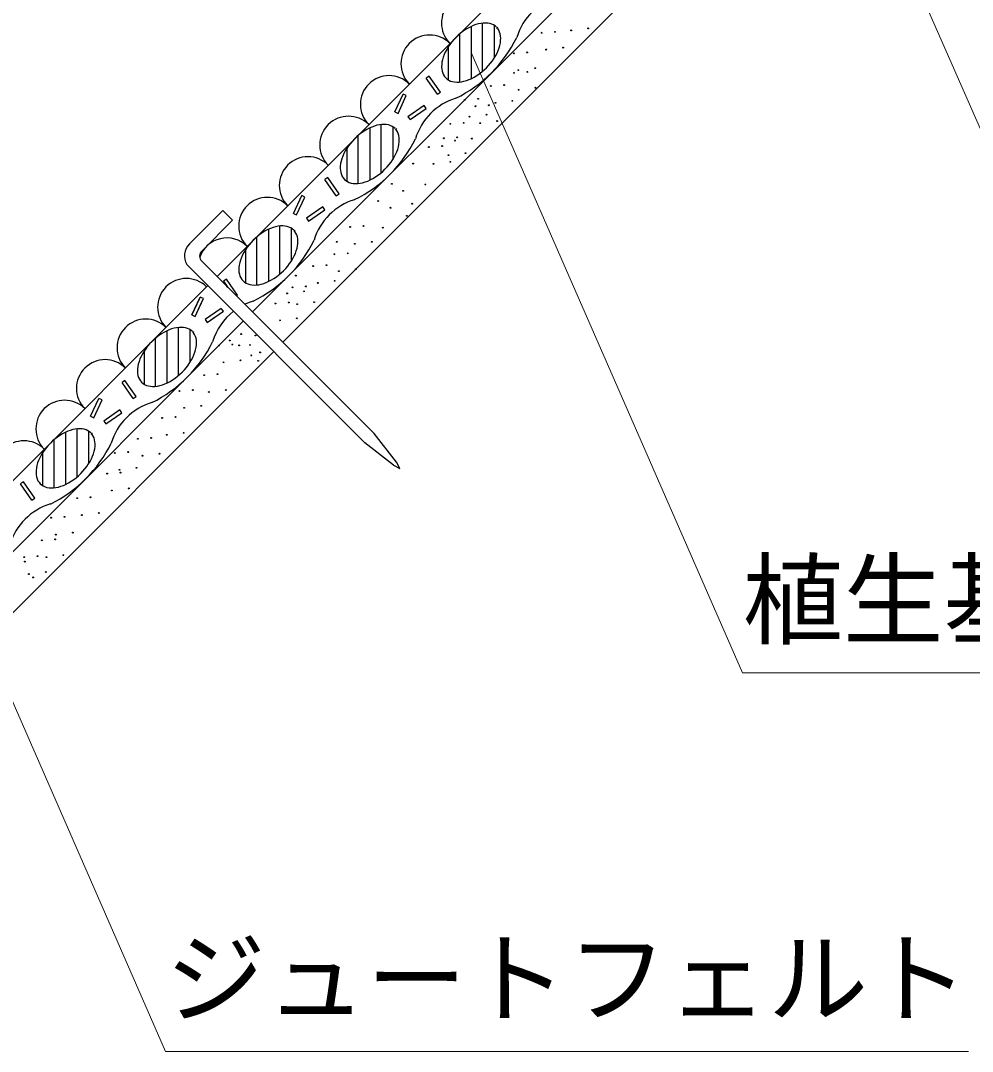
# Model space of a CAD drawing. Units: millimetres, scale not verified. Extents: x 200 to 8200, y 200 to 5825.
# Drawn here: x 1664 to 2328, y 2171 to 2889 of the extents above; entities that cross this region are included whole.
import ezdxf
from ezdxf.enums import TextEntityAlignment as Align

# ---------------------------------------------------------------- set-up
doc = ezdxf.new("R2010")
doc.units = ezdxf.units.MM
doc.header["$LTSCALE"] = 20
doc.layers.add('C-STR', color=7, linetype='Continuous', lineweight=25)
doc.layers.add('C-STR-HTXT', color=1, linetype='Continuous', lineweight=13)
doc.styles.add('ＭＳ ゴシック', font='')
doc.styles.get('ＭＳ ゴシック').set_extended_font_data('MS Gothic')

msp = doc.modelspace()

# ---------------------------------------------------------------- linework, layer by layer
at = {"layer": 'C-STR'}
for p, q in [((1800.95, 2710.81), (2148.04, 3057.9)), ((1825.7, 2686.06), (2172.8, 3033.16)), ((1846.91, 2664.85), (2194.02, 3011.95)), ((1978.14, 2884.98), (1978.14, 2848.6)), ((1986.14, 2853.79), (1986.14, 2887.32)), ((1994.14, 2885.79), (1994.14, 2862.85)), ((1996.68, 2884.47), (1995.82, 2883.48)), ((1970.14, 2846.26), (1970.14, 2879.79)), ((1962.14, 2870.73), (1962.14, 2847.79)), ((1954.67, 2837.71), (1946.81, 2848.94)), ((1924.86, 2825.41), (1930.65, 2837.83)), ((1935.5, 2820.03), (1946.73, 2827.9)), ((1915.43, 2783.08), (1915.43, 2816.61)), ((1907.43, 2814.27), (1907.43, 2777.89)), ((1923.43, 2815.08), (1923.43, 2792.14)), ((1925.97, 2813.76), (1925.11, 2812.77)), ((1925.97, 2813.76), (1925.11, 2812.77)), ((1899.43, 2775.55), (1899.43, 2809.08)), ((1891.43, 2800.02), (1891.43, 2777.08)), ((1883.96, 2767), (1876.1, 2778.23)), ((1854.15, 2754.69), (1859.94, 2767.12)), ((1781.68, 2733.44), (1804.97, 2756.74)), ((1811.77, 2749.94), (1804.97, 2756.74)), ((1864.79, 2749.32), (1876.02, 2757.19)), ((1811.77, 2749.94), (1790.52, 2728.68)), ((1844.72, 2712.37), (1844.72, 2745.9)), ((1828.72, 2704.84), (1828.72, 2738.37)), ((1836.72, 2743.56), (1836.72, 2707.18)), ((1852.72, 2744.37), (1852.72, 2721.43)), ((1855.26, 2743.05), (1854.4, 2742.06)), ((1820.72, 2729.31), (1820.72, 2706.37)), ((1779.82, 2719.01), (1904.1, 2594.8)), ((1790.22, 2721.34), (1910.46, 2601.16)), ((1447.4, 2357.26), (1794.49, 2704.35)), ((1805.39, 2707.52), (1808.06, 2703.7)), ((1808.52, 2703.05), (1805.39, 2707.52)), ((1783.44, 2683.98), (1789.23, 2696.41)), ((1788.54, 2694.93), (1783.44, 2683.98)), ((1814.56, 2697.2), (1815.29, 2697.72)), ((1785.69, 2682.93), (1790.42, 2693.06)), ((1783.44, 2683.98), (1785.69, 2682.93)), ((1798.63, 2684.84), (1792.65, 2680.65)), ((1792.65, 2680.65), (1794.08, 2678.61)), ((1794.08, 2678.61), (1805.31, 2686.47)), ((1794.08, 2678.61), (1800.42, 2683.05)), ((1472.15, 2332.51), (1819.24, 2679.61)), ((1766.01, 2672.85), (1766.01, 2636.47)), ((1774.01, 2641.66), (1774.01, 2675.19)), ((1782.01, 2673.66), (1782.01, 2650.72)), ((1758.01, 2634.13), (1758.01, 2667.66)), ((1784.55, 2672.34), (1783.69, 2671.35)), ((1750.01, 2658.6), (1750.01, 2635.66)), ((1493.36, 2311.3), (1840.46, 2658.4)), ((1742.54, 2625.58), (1734.68, 2636.81)), ((1712.73, 2613.27), (1718.52, 2625.7)), ((1723.37, 2607.9), (1734.6, 2615.76)), ((1695.3, 2602.14), (1695.3, 2565.76)), ((1703.3, 2570.95), (1703.3, 2604.48)), ((1711.3, 2602.95), (1711.3, 2580.01)), ((1713.83, 2601.63), (1712.98, 2600.63)), ((1926.03, 2581.37), (1910.46, 2601.16)), ((1687.3, 2563.42), (1687.3, 2596.95)), ((1923.91, 2579.25), (1904.1, 2594.8)), ((1679.3, 2587.89), (1679.3, 2564.95)), ((1928.5, 2576.77), (1926.03, 2581.37)), ((1923.91, 2579.25), (1928.5, 2576.77)), ((1671.83, 2554.87), (1663.97, 2566.1))]:
    msp.add_line(p, q, dxfattribs=at)
for points in [[(1995.82, 2884.47), (1994.83, 2885.33), (1993.71, 2886.04), (1992.47, 2886.61), (1991.13, 2887.03), (1989.68, 2887.3), (1988.15, 2887.4), (1986.54, 2887.36), (1984.87, 2887.15), (1983.14, 2886.79), (1981.38, 2886.28), (1979.59, 2885.62), (1977.8, 2884.82), (1976, 2883.88), (1974.22, 2882.8), (1972.47, 2881.61), (1970.77, 2880.31), (1969.12, 2878.9), (1967.54, 2877.4), (1966.04, 2875.82), (1964.63, 2874.17), (1963.32, 2872.46), (1962.13, 2870.71), (1961.06, 2868.93), (1960.12, 2867.14), (1959.31, 2865.34), (1958.65, 2863.55), (1958.14, 2861.79), (1957.78, 2860.07), (1957.58, 2858.39), (1957.53, 2856.79), (1957.64, 2855.25), (1957.9, 2853.81), (1958.32, 2852.46), (1958.89, 2851.22), (1959.61, 2850.11), (1960.46, 2849.11), (1961.46, 2848.26), (1962.58, 2847.54), (1963.81, 2846.97), (1965.16, 2846.55), (1966.6, 2846.29), (1968.14, 2846.18), (1969.75, 2846.23), (1971.42, 2846.43), (1973.14, 2846.79), (1974.9, 2847.3), (1976.69, 2847.96), (1978.49, 2848.77), (1980.28, 2849.71), (1982.06, 2850.78), (1983.81, 2851.97), (1985.52, 2853.28), (1987.17, 2854.68), (1988.75, 2856.18), (1990.25, 2857.77), (1991.66, 2859.42), (1992.96, 2861.12), (1994.16, 2862.87), (1995.23, 2864.65), (1996.17, 2866.44), (1996.97, 2868.24), (1997.63, 2870.03), (1998.14, 2871.79), (1998.5, 2873.52), (1998.71, 2875.19), (1998.76, 2876.8), (1998.65, 2878.33), (1998.38, 2879.78), (1997.96, 2881.12), (1997.39, 2882.36), (1996.68, 2883.48)], [(1954.67, 2837.71), (1956.71, 2839.14), (1948.85, 2850.37), (1946.81, 2848.94)], [(1924.86, 2825.41), (1927.12, 2824.35), (1932.91, 2836.78), (1930.65, 2837.83)], [(1946.73, 2827.9), (1945.3, 2829.94), (1934.07, 2822.07), (1935.5, 2820.03)], [(1925.11, 2813.76), (1924.12, 2814.62), (1923, 2815.33), (1921.76, 2815.9), (1920.42, 2816.32), (1918.97, 2816.58), (1917.44, 2816.69), (1915.83, 2816.65), (1914.16, 2816.44), (1912.43, 2816.08), (1910.67, 2815.57), (1908.88, 2814.91), (1907.09, 2814.11), (1905.29, 2813.16), (1903.51, 2812.09), (1901.76, 2810.9), (1900.06, 2809.6), (1898.41, 2808.19), (1896.83, 2806.69), (1895.33, 2805.11), (1893.92, 2803.46), (1892.61, 2801.75), (1891.42, 2800), (1890.35, 2798.22), (1889.41, 2796.43), (1888.6, 2794.63), (1887.94, 2792.84), (1887.43, 2791.08), (1887.07, 2789.36), (1886.87, 2787.68), (1886.82, 2786.07), (1886.93, 2784.54), (1887.19, 2783.1), (1887.61, 2781.75), (1888.18, 2780.51), (1888.9, 2779.39), (1889.75, 2778.4), (1890.75, 2777.55), (1891.86, 2776.83), (1893.1, 2776.26), (1894.45, 2775.84), (1895.89, 2775.58), (1897.43, 2775.47), (1899.03, 2775.52), (1900.71, 2775.72), (1902.43, 2776.08), (1904.19, 2776.59), (1905.98, 2777.25), (1907.78, 2778.06), (1909.57, 2779), (1911.35, 2780.07), (1913.1, 2781.26), (1914.81, 2782.57), (1916.46, 2783.97), (1918.04, 2785.47), (1919.54, 2787.06), (1920.95, 2788.71), (1922.25, 2790.41), (1923.45, 2792.16), (1924.52, 2793.94), (1925.46, 2795.73), (1926.26, 2797.53), (1926.92, 2799.32), (1927.43, 2801.08), (1927.79, 2802.8), (1928, 2804.48), (1928.04, 2806.09), (1927.94, 2807.62), (1927.67, 2809.06), (1927.25, 2810.41), (1926.68, 2811.65), (1925.97, 2812.77)], [(1883.96, 2767), (1886, 2768.43), (1878.14, 2779.66), (1876.1, 2778.23)], [(1854.15, 2754.69), (1856.41, 2753.64), (1862.2, 2766.07), (1859.94, 2767.12)], [(1876.02, 2757.19), (1874.59, 2759.23), (1863.36, 2751.36), (1864.79, 2749.32)], [(1854.4, 2743.05), (1853.41, 2743.9), (1852.29, 2744.62), (1851.05, 2745.19), (1849.71, 2745.61), (1848.26, 2745.87), (1846.73, 2745.98), (1845.12, 2745.93), (1843.45, 2745.73), (1841.72, 2745.37), (1839.96, 2744.86), (1838.17, 2744.2), (1836.37, 2743.39), (1834.58, 2742.45), (1832.8, 2741.38), (1831.05, 2740.19), (1829.35, 2738.89), (1827.7, 2737.48), (1826.11, 2735.98), (1824.61, 2734.4), (1823.21, 2732.75), (1821.9, 2731.04), (1820.71, 2729.29), (1819.64, 2727.51), (1818.7, 2725.72), (1817.89, 2723.92), (1817.23, 2722.13), (1816.72, 2720.37), (1816.36, 2718.65), (1816.16, 2716.97), (1816.11, 2715.36), (1816.22, 2713.83), (1816.48, 2712.39), (1816.9, 2711.04), (1817.47, 2709.8), (1818.19, 2708.68), (1819.04, 2707.69), (1820.04, 2706.84), (1821.15, 2706.12), (1822.39, 2705.55), (1823.74, 2705.13), (1825.18, 2704.87), (1826.72, 2704.76), (1828.32, 2704.81), (1830, 2705.01), (1831.72, 2705.37), (1833.48, 2705.88), (1835.27, 2706.54), (1837.07, 2707.35), (1838.86, 2708.29), (1840.64, 2709.36), (1842.39, 2710.55), (1844.1, 2711.85), (1845.75, 2713.26), (1847.33, 2714.76), (1848.83, 2716.34), (1850.24, 2717.99), (1851.54, 2719.7), (1852.73, 2721.45), (1853.81, 2723.23), (1854.75, 2725.02), (1855.55, 2726.82), (1856.21, 2728.61), (1856.72, 2730.37), (1857.08, 2732.09), (1857.29, 2733.77), (1857.33, 2735.38), (1857.23, 2736.91), (1856.96, 2738.35), (1856.54, 2739.7), (1855.97, 2740.94), (1855.26, 2742.06)], [(1815.29, 2697.72), (1807.43, 2708.95), (1805.39, 2707.52)], [(1814.45, 2697.12), (1815.29, 2697.72), (1807.43, 2708.95), (1805.39, 2707.52)], [(1783.44, 2683.98), (1785.69, 2682.93), (1791.49, 2695.36), (1789.23, 2696.41)], [(1805.31, 2686.47), (1803.88, 2688.51), (1792.65, 2680.65), (1794.08, 2678.61)], [(1783.69, 2672.34), (1782.7, 2673.19), (1781.58, 2673.91), (1780.34, 2674.48), (1778.99, 2674.9), (1777.55, 2675.16), (1776.02, 2675.27), (1774.41, 2675.22), (1772.73, 2675.02), (1771.01, 2674.66), (1769.25, 2674.15), (1767.46, 2673.49), (1765.66, 2672.68), (1763.87, 2671.74), (1762.09, 2670.67), (1760.34, 2669.48), (1758.63, 2668.17), (1756.99, 2666.77), (1755.4, 2665.27), (1753.9, 2663.68), (1752.5, 2662.04), (1751.19, 2660.33), (1750, 2658.58), (1748.93, 2656.8), (1747.99, 2655.01), (1747.18, 2653.21), (1746.52, 2651.42), (1746.01, 2649.66), (1745.65, 2647.94), (1745.45, 2646.26), (1745.4, 2644.65), (1745.51, 2643.12), (1745.77, 2641.68), (1746.19, 2640.33), (1746.76, 2639.09), (1747.48, 2637.97), (1748.33, 2636.98), (1749.32, 2636.12), (1750.44, 2635.41), (1751.68, 2634.84), (1753.03, 2634.42), (1754.47, 2634.16), (1756, 2634.05), (1757.61, 2634.1), (1759.29, 2634.3), (1761.01, 2634.66), (1762.77, 2635.17), (1764.56, 2635.83), (1766.36, 2636.64), (1768.15, 2637.58), (1769.93, 2638.65), (1771.68, 2639.84), (1773.39, 2641.14), (1775.04, 2642.55), (1776.62, 2644.05), (1778.12, 2645.63), (1779.53, 2647.28), (1780.83, 2648.99), (1782.02, 2650.74), (1783.09, 2652.52), (1784.04, 2654.31), (1784.84, 2656.11), (1785.5, 2657.9), (1786.01, 2659.66), (1786.37, 2661.38), (1786.57, 2663.06), (1786.62, 2664.67), (1786.51, 2666.2), (1786.25, 2667.64), (1785.83, 2668.99), (1785.26, 2670.23), (1784.55, 2671.35)], [(1742.54, 2625.58), (1744.58, 2627.01), (1736.72, 2638.24), (1734.68, 2636.81)], [(1712.73, 2613.27), (1714.98, 2612.22), (1720.78, 2624.65), (1718.52, 2625.7)], [(1734.6, 2615.76), (1733.17, 2617.8), (1721.94, 2609.94), (1723.37, 2607.9)], [(1712.98, 2601.63), (1711.99, 2602.48), (1710.87, 2603.2), (1709.63, 2603.77), (1708.28, 2604.19), (1706.84, 2604.45), (1705.31, 2604.56), (1703.7, 2604.51), (1702.02, 2604.31), (1700.3, 2603.95), (1698.54, 2603.44), (1696.75, 2602.78), (1694.95, 2601.97), (1693.16, 2601.03), (1691.38, 2599.96), (1689.63, 2598.77), (1687.92, 2597.46), (1686.27, 2596.06), (1684.69, 2594.56), (1683.19, 2592.97), (1681.78, 2591.32), (1680.48, 2589.62), (1679.29, 2587.87), (1678.22, 2586.09), (1677.28, 2584.3), (1676.47, 2582.5), (1675.81, 2580.71), (1675.3, 2578.95), (1674.94, 2577.22), (1674.74, 2575.55), (1674.69, 2573.94), (1674.8, 2572.41), (1675.06, 2570.96), (1675.48, 2569.62), (1676.05, 2568.38), (1676.77, 2567.26), (1677.62, 2566.27), (1678.61, 2565.41), (1679.73, 2564.7), (1680.97, 2564.13), (1682.32, 2563.71), (1683.76, 2563.44), (1685.29, 2563.34), (1686.9, 2563.38), (1688.58, 2563.59), (1690.3, 2563.95), (1692.06, 2564.46), (1693.85, 2565.12), (1695.65, 2565.92), (1697.44, 2566.87), (1699.22, 2567.94), (1700.97, 2569.13), (1702.68, 2570.43), (1704.33, 2571.84), (1705.91, 2573.34), (1707.41, 2574.92), (1708.82, 2576.57), (1710.12, 2578.28), (1711.31, 2580.03), (1712.38, 2581.81), (1713.32, 2583.6), (1714.13, 2585.4), (1714.79, 2587.19), (1715.3, 2588.95), (1715.66, 2590.67), (1715.86, 2592.35), (1715.91, 2593.95), (1715.8, 2595.49), (1715.54, 2596.93), (1715.12, 2598.28), (1714.55, 2599.52), (1713.83, 2600.63)], [(1671.83, 2554.87), (1673.87, 2556.29), (1666.01, 2567.53), (1663.97, 2566.1)]]:
    msp.add_lwpolyline(points, dxfattribs=at)
for centre in [(2036.6, 2881.26), (2047.91, 2882.25), (2059.72, 2883.66), (2027.3, 2880.61), (2017.1, 2866.93), (2030.52, 2868.86), (2042.34, 2870.27), (2007.8, 2866.27), (2008.03, 2852.64), (2011.02, 2854.52), (2017.33, 2853.3), (2022.83, 2855.93), (1991.82, 2843.48), (2001.12, 2844.14), (2011.26, 2840.9), (2023.07, 2842.31), (1973.72, 2833.85), (1983.03, 2834.5), (1995.04, 2831.73), (2006.86, 2833.14), (1981.24, 2829.38), (1988.76, 2823.51), (1990.55, 2830.04), (1963.62, 2817.16), (1972.92, 2817.82), (1976.95, 2822.1), (1984.47, 2817.63), (1996.28, 2819.04), (1959.16, 2807.06), (1966.85, 2805.41), (1968.46, 2807.72), (1978.66, 2806.82), (1948.58, 2800.95), (1957.89, 2801.61), (1962.38, 2795.31), (1974.19, 2796.72), (1937.71, 2789.41), (1951.81, 2789.2), (1963.62, 2790.61), (1922.9, 2775.31), (1946.16, 2774.84), (1930.66, 2770.38), (1913.27, 2763.33), (1937, 2761.45), (1921.96, 2758.63), (1933.24, 2752.99), (1893.77, 2745.23), (1903.07, 2745.89), (1916.56, 2744.76), (1884.37, 2734.89), (1896.99, 2733.49), (1908.8, 2734.89), (1882.72, 2726.2), (1892.03, 2726.86), (1867.92, 2717.98), (1877.22, 2718.64), (1897.76, 2715.86), (1855.84, 2711.35), (1885.95, 2714.45), (1853.59, 2703.17), (1862.89, 2703.83), (1871.15, 2706.23), (1882.96, 2707.64), (1849.76, 2698.95), (1861.58, 2700.35), (1841.6, 2691.9), (1850.91, 2692.55), (1856.81, 2691.43), (1868.63, 2692.84), (1844.83, 2680.15), (1856.64, 2681.56), (1809.79, 2666.05), (1817.69, 2670.6), (1827.75, 2669.57), (1802.3, 2662.62), (1811.6, 2663.27), (1816.32, 2662.68), (1823.9, 2662.94), (1817.34, 2652.28), (1824.82, 2655.71), (1829.63, 2651.94), (1830.98, 2657.82), (1805.52, 2650.87), (1791.96, 2641.94), (1801.26, 2642.6), (1774.81, 2630.9), (1784.11, 2631.55), (1795.18, 2630.19), (1807, 2631.6), (1778.03, 2619.15), (1789.85, 2620.56), (1762.59, 2612.1), (1771.89, 2612.76), (1777.63, 2601.76), (1745.67, 2597.53), (1754.97, 2598.19), (1765.81, 2600.35), (1729.69, 2587.66), (1739, 2588.32), (1760.71, 2587.19), (1748.9, 2585.78), (1724.29, 2573.33), (1732.92, 2575.91), (1733.59, 2573.99), (1744.73, 2577.32), (1727.51, 2561.58), (1739.33, 2562.99), (1703.38, 2556.18), (1712.68, 2556.84), (1694.59, 2543.21), (1706.6, 2544.43), (1718.42, 2545.84), (1685.28, 2542.55), (1688.51, 2530.8), (1700.32, 2532.21), (1678.71, 2526.81), (1688.01, 2527.47), (1666.49, 2515.06), (1675.79, 2515.72), (1681.93, 2515.06), (1693.74, 2516.47), (1666.86, 2511.96), (1669.71, 2503.31), (1672.6, 2500.96), (1681.53, 2504.72)]:
    msp.add_circle(centre, 0.3, dxfattribs=at)
for centre, radius, start, end in [((1977.44, 2887.3), 20, 45, 225), ((2050.62, 2865.02), 42.5, 106.92751, 163.07249), ((1949.15, 2859.01), 20, 45, 225), ((1926.88, 2918.06), 92.5, 296.07536, 333.92464), ((1920.87, 2830.73), 20, 45, 225), ((1979.91, 2794.31), 42.5, 106.92751, 163.07249), ((1892.58, 2802.44), 20, 45, 225), ((1856.17, 2847.35), 92.5, 296.07536, 333.92464), ((1864.3, 2774.16), 20, 45, 225), ((1836.01, 2745.88), 20, 45, 225), ((1909.2, 2723.6), 42.5, 106.92751, 163.07249), ((1807.73, 2717.59), 20, 45, 161.01928), ((1790.36, 2724.98), 12.12, 135.76262, 209.53793), ((1785.46, 2776.64), 92.5, 296.07536, 333.92464), ((1793.75, 2724.87), 5, 130.3409, 225.01704), ((1779.45, 2689.31), 20, 45, 225), ((1838.49, 2652.89), 42.5, 106.92751, 115.17844), ((1751.16, 2661.02), 20, 45, 225), ((1838.49, 2652.89), 42.5, 127.86593, 163.07249), ((1714.75, 2705.92), 92.5, 296.07536, 333.92464), ((1722.88, 2632.74), 20, 45, 225), ((1694.59, 2604.45), 20, 45, 225), ((1767.78, 2582.18), 42.5, 106.92751, 163.07249), ((1666.31, 2576.17), 20, 45, 225), ((1644.03, 2635.21), 92.5, 296.07536, 333.92464), ((1697.07, 2511.47), 42.5, 106.92751, 163.07249)]:
    msp.add_arc(centre, radius, start, end, dxfattribs=at)
at = {"layer": 'C-STR-HTXT'}
for p, q in [((2407.59, 2643.5), (2288.07, 2916.59)), ((2167.4, 2434.38), (1978.14, 2866.79)), ((1764.99, 2170.57), (1639.46, 2457.39)), ((2167.4, 2434.38), (3917.4, 2434.38)), ((1764.99, 2170.57), (2324.99, 2170.57))]:
    msp.add_line(p, q, dxfattribs=at)

# ---------------------------------------------------------------- texts
at = {"layer": 'C-STR-HTXT', "color": 7, "style": 'ＭＳ ゴシック'}
for s, p in [('植生基材袋（種子・肥料・土壌改良資材・生育基盤材）', (2167.4, 2444.38)), ('ジュートフェルト', (1764.99, 2180.57))]:
    msp.add_text(s, height=51.32, dxfattribs=at).set_placement(p, align=Align.BOTTOM_LEFT)

doc.saveas('drawing.dxf')
